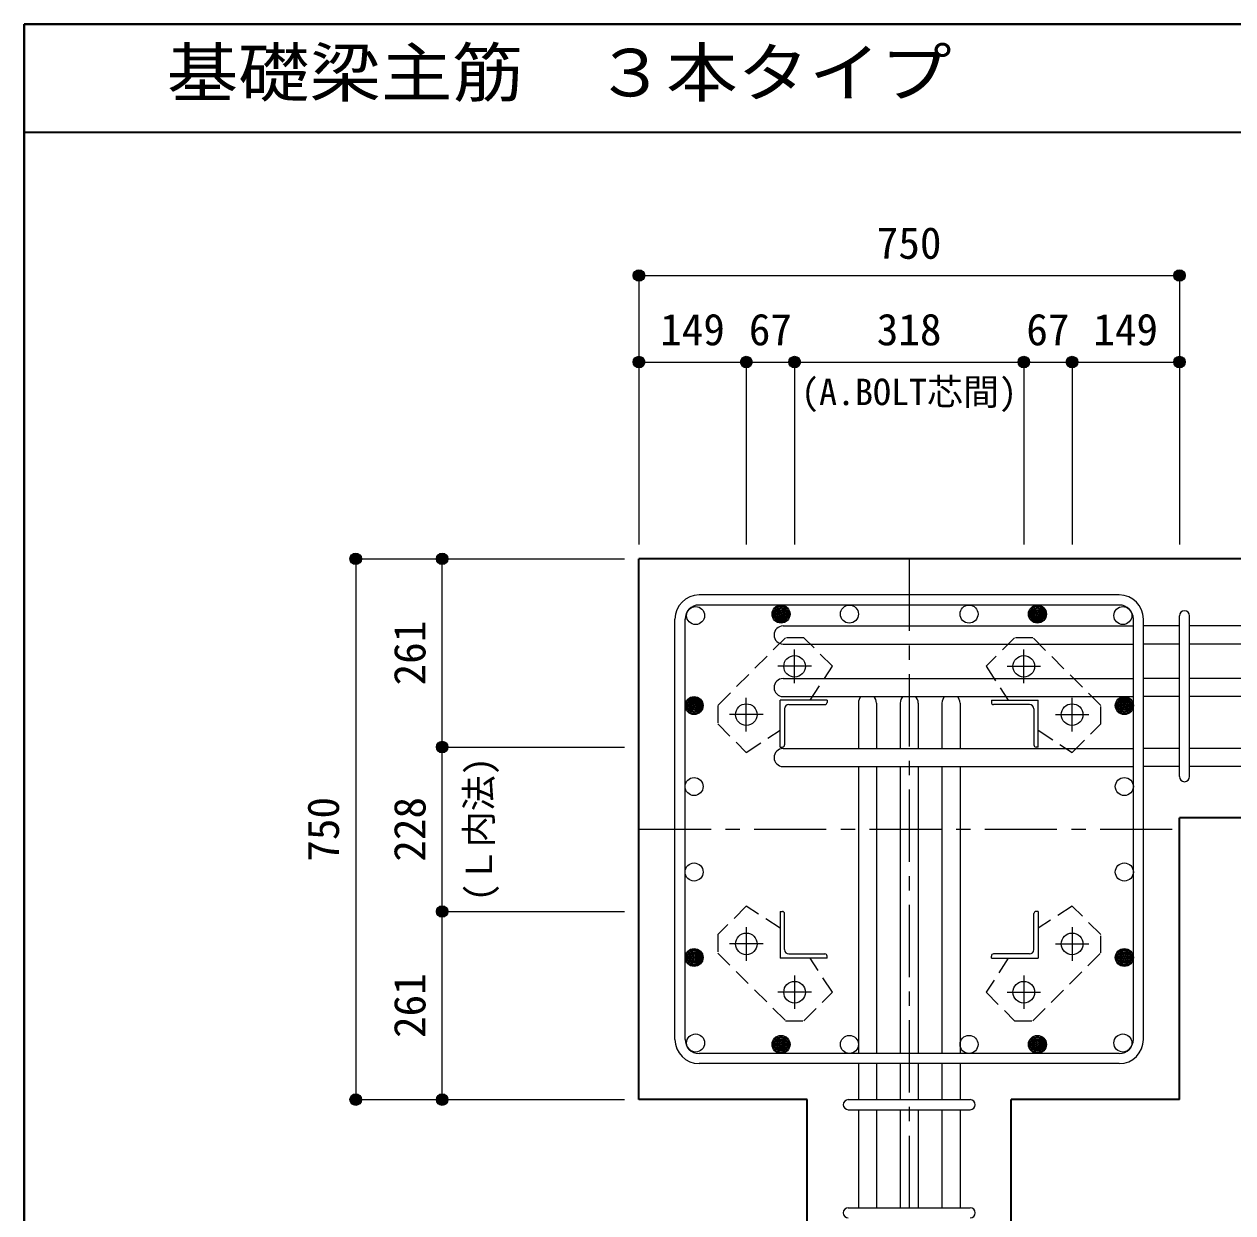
# Model space of a CAD drawing. Units: millimetres at full size, sheet at 1:20. Extents: x -3982 to 3969, y -2797 to 2801.
# Drawn here: x -3982 to -2305, y 1152 to 2801 of the extents above; entities that cross this region are included whole.
import ezdxf
from ezdxf.enums import TextEntityAlignment as Align

# ---------------------------------------------------------------- set-up
doc = ezdxf.new("R2010")
doc.units = ezdxf.units.MM
doc.header["$LTSCALE"] = 20
doc.header["$PDMODE"] = 32
doc.header["$PDSIZE"] = 12
doc.linetypes.add('CHAIN1', pattern=[8, 5, -1, 1, -1])
doc.linetypes.add('DASHED1', pattern=[1.8, 1.2, -0.6])
for name, color, linetype, lineweight in [('6-1_躯体線', 2, 'Continuous', 35), ('6-2_A.Bolt_', 4, 'Continuous', 9), ('6-3_柱型主筋', 4, 'Continuous', 9), ('6-4_フープ', 7, 'Continuous', 18), ('6-5_梁主筋', 7, 'Continuous', 18), ('6-6_S.T.P.', 7, 'Continuous', 18), ('6-7_文字', 7, 'Continuous', 18), ('6-9', 4, 'DASHED1', 9), ('6-D_寸法', 4, 'Continuous', 9), ('F-0_枠', 6, 'Continuous', 40)]:
    doc.layers.add(name, color=color, linetype=linetype, lineweight=lineweight)
doc.styles.add('ＭＳ ゴシック', font='')
doc.styles.get('ＭＳ ゴシック').set_extended_font_data('MS Gothic')

msp = doc.modelspace()

# ---------------------------------------------------------------- linework, layer by layer
at = {"layer": '6-1_躯体線'}
for p, q in [((-3128.87, 1309.12), (-3128.87, 2059.12)), ((-1978.87, 2059.12), (-3128.87, 2059.12)), ((-2378.87, 1309.12), (-2378.87, 1700.12)), ((-1978.87, 1700.12), (-2378.87, 1700.12)), ((-2895.37, 1309.12), (-3128.87, 1309.12)), ((-2895.37, 909.12), (-2895.37, 1309.12)), ((-2612.37, 909.12), (-2612.37, 1309.12)), ((-2378.87, 1309.12), (-2612.37, 1309.12))]:
    msp.add_line(p, q, dxfattribs=at)
at = {"layer": '6-2_A.Bolt_', "linetype": 'CHAIN1'}
for p, q in [((-2912.87, 1886.92), (-2912.87, 1933.42)), ((-2594.87, 1886.92), (-2594.87, 1933.42)), ((-2889.67, 1910.12), (-2936.17, 1910.12)), ((-2618.07, 1910.12), (-2571.57, 1910.12)), ((-2979.87, 1819.92), (-2979.87, 1866.42)), ((-2527.87, 1819.92), (-2527.87, 1866.43)), ((-2956.67, 1843.12), (-3003.17, 1843.12)), ((-2551.07, 1843.12), (-2504.57, 1843.12)), ((-2979.87, 1548.32), (-2979.87, 1501.82)), ((-2527.87, 1548.32), (-2527.87, 1501.82)), ((-2956.67, 1525.12), (-3003.17, 1525.12)), ((-2551.07, 1525.12), (-2504.57, 1525.12)), ((-2912.87, 1481.32), (-2912.87, 1434.82)), ((-2594.87, 1481.32), (-2594.87, 1434.82)), ((-2889.67, 1458.12), (-2936.17, 1458.12)), ((-2618.07, 1458.12), (-2571.57, 1458.12))]:
    msp.add_line(p, q, dxfattribs=at)
at = {"layer": '6-2_A.Bolt_'}
for p, q in [((-2932.87, 1798.12), (-2932.87, 1863.12)), ((-2867.87, 1863.12), (-2932.87, 1863.12)), ((-2867.87, 1863.12), (-2867.87, 1860.12)), ((-2639.87, 1863.12), (-2639.87, 1860.12)), ((-2639.87, 1863.12), (-2574.87, 1863.12)), ((-2574.87, 1798.12), (-2574.87, 1863.12)), ((-2926.87, 1851.12), (-2926.87, 1801.12)), ((-2920.87, 1857.12), (-2870.87, 1857.12)), ((-2586.87, 1857.12), (-2636.87, 1857.12)), ((-2580.87, 1851.12), (-2580.87, 1801.12)), ((-2932.87, 1798.12), (-2929.87, 1798.12)), ((-2574.87, 1798.12), (-2577.87, 1798.12)), ((-2932.87, 1570.12), (-2929.87, 1570.12)), ((-2932.87, 1570.12), (-2932.87, 1505.12)), ((-2926.87, 1517.12), (-2926.87, 1567.12)), ((-2580.87, 1517.12), (-2580.87, 1567.12)), ((-2574.87, 1570.12), (-2577.87, 1570.12)), ((-2574.87, 1570.12), (-2574.87, 1505.12)), ((-2920.87, 1511.12), (-2870.87, 1511.12)), ((-2586.87, 1511.12), (-2636.87, 1511.12)), ((-2867.87, 1505.12), (-2932.87, 1505.12)), ((-2867.87, 1505.12), (-2867.87, 1508.12)), ((-2639.87, 1505.12), (-2639.87, 1508.12)), ((-2639.87, 1505.12), (-2574.87, 1505.12))]:
    msp.add_line(p, q, dxfattribs=at)
at = {"layer": '6-2_A.Bolt_', "color": 3, "lineweight": 25}
for centre in [(-2912.87, 1910.12), (-2594.87, 1910.12), (-2979.87, 1843.12), (-2527.87, 1843.12), (-2979.87, 1525.12), (-2527.87, 1525.12), (-2912.87, 1458.12), (-2594.87, 1458.12)]:
    msp.add_circle(centre, 15, dxfattribs=at)
at = {"layer": '6-2_A.Bolt_'}
for centre, radius, start, end in [((-2920.87, 1851.12), 6, 90, 180), ((-2870.87, 1860.12), 3, 270, 0), ((-2636.87, 1860.12), 3, 180, 270), ((-2586.87, 1851.12), 6, 0, 90), ((-2929.87, 1801.12), 3, 270, 0), ((-2577.87, 1801.12), 3, 180, 270), ((-2929.87, 1567.12), 3, 0, 90), ((-2577.87, 1567.12), 3, 90, 180), ((-2920.87, 1517.12), 6, 180, 270), ((-2870.87, 1508.12), 3, 0, 90), ((-2636.87, 1508.12), 3, 90, 180), ((-2586.87, 1517.12), 6, 270, 0)]:
    msp.add_arc(centre, radius, start, end, dxfattribs=at)
at = {"layer": '6-3_柱型主筋', "color": 3, "lineweight": 25}
for centre in [(-3050.32, 1980.57), (-2836.87, 1982.62), (-2670.87, 1982.62), (-2457.42, 1980.57), (-3052.37, 1743.41), (-2455.37, 1743.41), (-3052.37, 1624.83), (-2455.37, 1624.83), (-3050.32, 1387.67), (-2836.87, 1385.62), (-2670.87, 1385.62), (-2457.42, 1387.67)]:
    msp.add_circle(centre, 12.5, dxfattribs=at)
at = {"layer": '6-3_柱型主筋'}
for centre, radius in [((-2931.74, 1982.62), 12.5), ((-2931.74, 1982.62), 11), ((-2931.74, 1982.62), 9.5), ((-2931.74, 1982.62), 8), ((-2931.74, 1982.62), 6.5), ((-2931.74, 1982.62), 5), ((-2931.74, 1982.62), 3.5), ((-2931.74, 1982.62), 2), ((-2931.74, 1982.62), 0.5), ((-2576, 1982.62), 12.5), ((-2576, 1982.62), 11), ((-2576, 1982.62), 9.5), ((-2576, 1982.62), 8), ((-2576, 1982.62), 6.5), ((-2576, 1982.62), 5), ((-2576, 1982.62), 3.5), ((-2576, 1982.62), 2), ((-2576, 1982.62), 0.5), ((-3052.37, 1855.62), 12.5), ((-3052.37, 1855.62), 11), ((-3052.37, 1855.62), 9.5), ((-3052.37, 1855.62), 8), ((-3052.37, 1855.62), 6.5), ((-2455.37, 1855.62), 12.5), ((-2455.37, 1855.62), 11), ((-2455.37, 1855.62), 9.5), ((-2455.37, 1855.62), 8), ((-2455.37, 1855.62), 6.5), ((-3052.37, 1855.62), 5), ((-3052.37, 1855.62), 3.5), ((-3052.37, 1855.62), 2), ((-3052.37, 1855.62), 0.5), ((-2455.37, 1855.62), 5), ((-2455.37, 1855.62), 3.5), ((-2455.37, 1855.62), 2), ((-2455.37, 1855.62), 0.5), ((-3052.37, 1506.25), 12.5), ((-3052.37, 1506.25), 11), ((-3052.37, 1506.25), 9.5), ((-3052.37, 1506.25), 8), ((-3052.37, 1506.25), 6.5), ((-3052.37, 1506.25), 5), ((-3052.37, 1506.25), 3.5), ((-2455.37, 1506.25), 12.5), ((-2455.37, 1506.25), 11), ((-2455.37, 1506.25), 9.5), ((-2455.37, 1506.25), 8), ((-2455.37, 1506.25), 6.5), ((-2455.37, 1506.25), 5), ((-2455.37, 1506.25), 3.5), ((-3052.37, 1506.25), 2), ((-3052.37, 1506.25), 0.5), ((-2455.37, 1506.25), 2), ((-2455.37, 1506.25), 0.5), ((-2931.74, 1385.62), 12.5), ((-2931.74, 1385.62), 11), ((-2931.74, 1385.62), 9.5), ((-2931.74, 1385.62), 8), ((-2931.74, 1385.62), 6.5), ((-2576, 1385.62), 12.5), ((-2576, 1385.62), 11), ((-2576, 1385.62), 9.5), ((-2576, 1385.62), 8), ((-2576, 1385.62), 6.5), ((-2931.74, 1385.62), 5), ((-2931.74, 1385.62), 3.5), ((-2931.74, 1385.62), 2), ((-2931.74, 1385.62), 0.5), ((-2576, 1385.62), 5), ((-2576, 1385.62), 3.5), ((-2576, 1385.62), 2), ((-2576, 1385.62), 0.5)]:
    msp.add_circle(centre, radius, dxfattribs=at)
at = {"layer": '6-4_フープ'}
for p, q in [((-2462.37, 2009.12), (-3045.37, 2009.12)), ((-2462.37, 1995.12), (-3045.37, 1995.12)), ((-3078.87, 1392.62), (-3078.87, 1975.62)), ((-3064.87, 1392.62), (-3064.87, 1975.62)), ((-2442.87, 1392.62), (-2442.87, 1975.62)), ((-2428.87, 1392.62), (-2428.87, 1975.62)), ((-2462.37, 1373.12), (-3045.37, 1373.12)), ((-2462.37, 1359.12), (-3045.37, 1359.12))]:
    msp.add_line(p, q, dxfattribs=at)
for centre, radius, start, end in [((-3045.37, 1975.62), 33.5, 90, 180), ((-2462.37, 1975.62), 33.5, 0, 90), ((-3045.37, 1975.62), 19.5, 90, 180), ((-2462.37, 1975.62), 19.5, 0, 90), ((-3045.37, 1392.62), 33.5, 180, 270), ((-3045.37, 1392.62), 19.5, 180, 270), ((-2462.37, 1392.62), 33.5, 270, 0), ((-2462.37, 1392.62), 19.5, 270, 0)]:
    msp.add_arc(centre, radius, start, end, dxfattribs=at)
at = {"layer": '6-5_梁主筋'}
for p, q in [((-2928.87, 1966.07), (-2442.87, 1966.07)), ((-2378.87, 1966.07), (-2428.87, 1966.07)), ((-2228.87, 1966.07), (-2364.87, 1966.07)), ((-2928.87, 1941.07), (-2442.87, 1941.07)), ((-2378.87, 1941.07), (-2428.87, 1941.07)), ((-2228.87, 1941.07), (-2364.87, 1941.07)), ((-2928.87, 1893.12), (-2442.87, 1893.12)), ((-2378.87, 1893.12), (-2428.87, 1893.12)), ((-2228.87, 1893.12), (-2364.87, 1893.12)), ((-2928.87, 1868.12), (-2442.87, 1868.12)), ((-2378.87, 1868.12), (-2428.87, 1868.12)), ((-2228.87, 1868.12), (-2364.87, 1868.12)), ((-2824.37, 1859.11), (-2824.37, 1796.12)), ((-2799.37, 1859.11), (-2799.37, 1796.12)), ((-2766.37, 1859.11), (-2766.37, 1796.12)), ((-2741.37, 1859.11), (-2741.37, 1796.12)), ((-2708.37, 1859.11), (-2708.37, 1796.12)), ((-2683.37, 1859.11), (-2683.37, 1796.12)), ((-2928.87, 1796.12), (-2442.87, 1796.12)), ((-2378.87, 1796.12), (-2428.87, 1796.12)), ((-2228.87, 1796.12), (-2364.87, 1796.12)), ((-2928.87, 1771.12), (-2442.87, 1771.12)), ((-2824.37, 1771.12), (-2824.37, 1373.12)), ((-2799.37, 1771.12), (-2799.37, 1373.12)), ((-2766.37, 1771.12), (-2766.37, 1373.12)), ((-2741.37, 1771.12), (-2741.37, 1373.12)), ((-2708.37, 1771.12), (-2708.37, 1373.12)), ((-2683.37, 1771.12), (-2683.37, 1373.12)), ((-2378.87, 1771.12), (-2428.87, 1771.12)), ((-2228.87, 1771.12), (-2364.87, 1771.12)), ((-2824.37, 1359.12), (-2824.37, 1309.12)), ((-2799.37, 1359.12), (-2799.37, 1309.12)), ((-2766.37, 1359.12), (-2766.37, 1309.12)), ((-2741.37, 1359.12), (-2741.37, 1309.12)), ((-2708.37, 1359.12), (-2708.37, 1309.12)), ((-2683.37, 1359.12), (-2683.37, 1309.12)), ((-2824.37, 1295.12), (-2824.37, 1159.12)), ((-2799.37, 1295.12), (-2799.37, 1159.12)), ((-2766.37, 1295.12), (-2766.37, 1159.12)), ((-2741.37, 1295.12), (-2741.37, 1159.12)), ((-2708.37, 1295.12), (-2708.37, 1159.12)), ((-2683.37, 1295.12), (-2683.37, 1159.12))]:
    msp.add_line(p, q, dxfattribs=at)
for centre, start, end in [((-2928.87, 1953.57), 90, 180), ((-2928.87, 1953.57), 180, 270), ((-2928.87, 1880.62), 90, 180), ((-2928.87, 1880.62), 180, 270), ((-2811.87, 1859.11), 133.8802, 180), ((-2811.87, 1859.11), 0, 46.1198), ((-2753.87, 1859.11), 133.8802, 180), ((-2753.87, 1859.11), 0, 46.1198), ((-2695.87, 1859.11), 133.8802, 180), ((-2695.87, 1859.11), 0, 46.1198), ((-2928.87, 1783.62), 90, 180), ((-2928.87, 1783.62), 180, 270)]:
    msp.add_arc(centre, 12.5, start, end, dxfattribs=at)
at = {"layer": '6-6_S.T.P.'}
for p, q in [((-2378.87, 1757.12), (-2378.87, 1980.07)), ((-2378.87, 1757.12), (-2378.87, 1979.68)), ((-2378.87, 1757.12), (-2378.87, 1979.68)), ((-2378.87, 1757.12), (-2378.87, 1979.68)), ((-2364.87, 1757.12), (-2364.87, 1980.07)), ((-2364.87, 1757.12), (-2364.87, 1979.68)), ((-2364.87, 1757.12), (-2364.87, 1979.68)), ((-2364.87, 1757.12), (-2364.87, 1979.68)), ((-2838.37, 1309.12), (-2669.37, 1309.12)), ((-2838.37, 1295.12), (-2669.37, 1295.12)), ((-2838.37, 1159.12), (-2669.37, 1159.12))]:
    msp.add_line(p, q, dxfattribs=at)
for centre, start, end in [((-2371.87, 1980.07), 0, 180), ((-2371.87, 1980.07), 0, 180), ((-2371.87, 1980.07), 0, 180), ((-2371.87, 1980.07), 0, 180), ((-2371.87, 1757.12), 180, 0), ((-2371.87, 1757.12), 180, 0), ((-2371.87, 1757.12), 180, 0), ((-2371.87, 1757.12), 180, 0), ((-2838.37, 1302.12), 90, 270), ((-2838.37, 1302.12), 90, 270), ((-2838.37, 1302.12), 90, 270), ((-2838.37, 1302.12), 90, 270), ((-2669.37, 1302.12), 270, 90), ((-2669.37, 1302.12), 270, 90), ((-2669.37, 1302.12), 270, 90), ((-2669.37, 1302.12), 270, 90), ((-2838.37, 1152.12), 90, 270), ((-2669.37, 1152.12), 270, 90)]:
    msp.add_arc(centre, 7, start, end, dxfattribs=at)
at = {"layer": '6-9'}
for p, q in [((-2925.57, 1949.82), (-3019.57, 1855.72)), ((-2900.07, 1949.82), (-2925.57, 1949.82)), ((-2860.47, 1910.22), (-2900.07, 1949.82)), ((-2607.67, 1949.82), (-2647.27, 1910.22)), ((-2582.27, 1949.82), (-2607.67, 1949.82)), ((-2488.17, 1855.82), (-2582.27, 1949.82)), ((-2891.25, 1863.12), (-2860.47, 1910.22)), ((-2647.27, 1910.22), (-2616.49, 1863.12)), ((-3019.57, 1855.72), (-3019.57, 1830.32)), ((-2488.17, 1830.32), (-2488.17, 1855.82)), ((-3019.57, 1830.32), (-2979.97, 1790.72)), ((-2527.77, 1790.72), (-2488.17, 1830.32)), ((-2979.97, 1790.72), (-2932.87, 1821.5)), ((-2574.87, 1821.5), (-2527.77, 1790.72)), ((-2979.97, 1577.52), (-3019.57, 1537.92)), ((-2932.87, 1546.74), (-2979.97, 1577.52)), ((-2527.77, 1577.52), (-2574.87, 1546.75)), ((-2488.17, 1537.92), (-2527.77, 1577.52)), ((-3019.57, 1537.92), (-3019.57, 1512.42)), ((-2488.17, 1512.52), (-2488.17, 1537.92)), ((-3019.57, 1512.42), (-2925.47, 1418.42)), ((-2582.17, 1418.42), (-2488.17, 1512.52)), ((-2860.47, 1458.02), (-2891.25, 1505.12)), ((-2616.49, 1505.12), (-2647.27, 1458.02)), ((-2900.07, 1418.42), (-2860.47, 1458.02)), ((-2647.27, 1458.02), (-2607.67, 1418.42)), ((-2925.47, 1418.42), (-2900.07, 1418.42)), ((-2607.67, 1418.42), (-2582.17, 1418.42))]:
    msp.add_line(p, q, dxfattribs=at)
at = {"layer": '6-D_寸法'}
for p, q in [((-3128.87, 2452.15), (-2378.87, 2452.15)), ((-2378.87, 2452.15), (-2378.87, 2332.15)), ((-3128.87, 2332.15), (-2979.87, 2332.15)), ((-2979.87, 2332.15), (-2979.87, 2079.12)), ((-2979.87, 2332.15), (-2912.87, 2332.15)), ((-2912.87, 2332.15), (-2912.87, 2079.12)), ((-2912.87, 2332.15), (-2594.87, 2332.15)), ((-2594.87, 2332.15), (-2594.87, 2079.12)), ((-2594.87, 2332.15), (-2527.87, 2332.15)), ((-2527.87, 2332.15), (-2527.87, 2079.12)), ((-2527.87, 2332.15), (-2378.87, 2332.15)), ((-2378.87, 2332.15), (-2378.87, 2079.12)), ((-3521.89, 2059.12), (-3401.89, 2059.12)), ((-3521.89, 2059.12), (-3521.89, 1309.12)), ((-3401.89, 2059.12), (-3148.87, 2059.12)), ((-3401.89, 1798.12), (-3401.89, 2059.12)), ((-3401.89, 1798.12), (-3148.87, 1798.12)), ((-3401.89, 1570.12), (-3401.89, 1798.12)), ((-3401.89, 1570.12), (-3148.87, 1570.12)), ((-3401.89, 1309.12), (-3401.89, 1570.12))]:
    msp.add_line(p, q, dxfattribs=at)
at = {"layer": '6-D_寸法', "linetype": 'CHAIN1'}
for p, q in [((-2753.87, 2059.12), (-2753.87, 909.12)), ((-3128.87, 1684.12), (-2378.87, 1684.12))]:
    msp.add_line(p, q, dxfattribs=at)
at = {"layer": '6-D_寸法'}
for points in [[(-3128.87, 2452.15), (-3128.87, 2332.15), (-3128.87, 2079.12)], [(-3521.89, 1309.12), (-3401.89, 1309.12), (-3148.87, 1309.12)]]:
    msp.add_lwpolyline(points, dxfattribs=at)
for centre, radius in [((-3128.87, 2452.15), 8), ((-3128.87, 2452.15), 7.2), ((-3128.87, 2452.15), 6.4), ((-3128.87, 2452.15), 5.6), ((-3128.87, 2452.15), 4.8), ((-3128.87, 2452.15), 4), ((-3128.87, 2452.15), 3.2), ((-3128.87, 2452.15), 2.4), ((-3128.87, 2452.15), 1.6), ((-3128.87, 2452.15), 0.8), ((-2378.87, 2452.15), 8), ((-2378.87, 2452.15), 7.2), ((-2378.87, 2452.15), 6.4), ((-2378.87, 2452.15), 5.6), ((-2378.87, 2452.15), 4.8), ((-2378.87, 2452.15), 4), ((-2378.87, 2452.15), 3.2), ((-2378.87, 2452.15), 2.4), ((-2378.87, 2452.15), 1.6), ((-2378.87, 2452.15), 0.8), ((-3128.87, 2332.15), 8), ((-3128.87, 2332.15), 7.2), ((-3128.87, 2332.15), 6.4), ((-3128.87, 2332.15), 5.6), ((-3128.87, 2332.15), 4.8), ((-3128.87, 2332.15), 4), ((-3128.87, 2332.15), 3.2), ((-3128.87, 2332.15), 2.4), ((-3128.87, 2332.15), 1.6), ((-3128.87, 2332.15), 0.8), ((-2979.87, 2332.15), 8), ((-2979.87, 2332.15), 7.2), ((-2979.87, 2332.15), 6.4), ((-2979.87, 2332.15), 5.6), ((-2979.87, 2332.15), 4.8), ((-2979.87, 2332.15), 4), ((-2979.87, 2332.15), 3.2), ((-2979.87, 2332.15), 2.4), ((-2979.87, 2332.15), 1.6), ((-2979.87, 2332.15), 0.8), ((-2912.87, 2332.15), 8), ((-2912.87, 2332.15), 7.2), ((-2912.87, 2332.15), 6.4), ((-2912.87, 2332.15), 5.6), ((-2912.87, 2332.15), 4.8), ((-2912.87, 2332.15), 4), ((-2912.87, 2332.15), 3.2), ((-2912.87, 2332.15), 2.4), ((-2912.87, 2332.15), 1.6), ((-2912.87, 2332.15), 0.8), ((-2594.87, 2332.15), 8), ((-2594.87, 2332.15), 7.2), ((-2594.87, 2332.15), 6.4), ((-2594.87, 2332.15), 5.6), ((-2594.87, 2332.15), 4.8), ((-2594.87, 2332.15), 4), ((-2594.87, 2332.15), 3.2), ((-2594.87, 2332.15), 2.4), ((-2594.87, 2332.15), 1.6), ((-2594.87, 2332.15), 0.8), ((-2527.87, 2332.15), 8), ((-2527.87, 2332.15), 7.2), ((-2527.87, 2332.15), 6.4), ((-2527.87, 2332.15), 5.6), ((-2527.87, 2332.15), 4.8), ((-2527.87, 2332.15), 4), ((-2527.87, 2332.15), 3.2), ((-2527.87, 2332.15), 2.4), ((-2527.87, 2332.15), 1.6), ((-2527.87, 2332.15), 0.8), ((-2378.87, 2332.15), 8), ((-2378.87, 2332.15), 7.2), ((-2378.87, 2332.15), 6.4), ((-2378.87, 2332.15), 5.6), ((-2378.87, 2332.15), 4.8), ((-2378.87, 2332.15), 4), ((-2378.87, 2332.15), 3.2), ((-2378.87, 2332.15), 2.4), ((-2378.87, 2332.15), 1.6), ((-2378.87, 2332.15), 0.8), ((-3521.89, 2059.12), 8), ((-3521.89, 2059.12), 7.2), ((-3521.89, 2059.12), 6.4), ((-3521.89, 2059.12), 5.6), ((-3521.89, 2059.12), 4.8), ((-3521.89, 2059.12), 4), ((-3401.89, 2059.12), 8), ((-3401.89, 2059.12), 7.2), ((-3401.89, 2059.12), 6.4), ((-3401.89, 2059.12), 5.6), ((-3401.89, 2059.12), 4.8), ((-3401.89, 2059.12), 4), ((-3521.89, 2059.12), 3.2), ((-3521.89, 2059.12), 2.4), ((-3521.89, 2059.12), 1.6), ((-3521.89, 2059.12), 0.8), ((-3401.89, 2059.12), 3.2), ((-3401.89, 2059.12), 2.4), ((-3401.89, 2059.12), 1.6), ((-3401.89, 2059.12), 0.8), ((-3401.89, 1798.12), 8), ((-3401.89, 1798.12), 7.2), ((-3401.89, 1798.12), 6.4), ((-3401.89, 1798.12), 5.6), ((-3401.89, 1798.12), 4.8), ((-3401.89, 1798.12), 4), ((-3401.89, 1798.12), 3.2), ((-3401.89, 1798.12), 2.4), ((-3401.89, 1798.12), 1.6), ((-3401.89, 1798.12), 0.8), ((-3401.89, 1570.12), 8), ((-3401.89, 1570.12), 7.2), ((-3401.89, 1570.12), 6.4), ((-3401.89, 1570.12), 5.6), ((-3401.89, 1570.12), 4.8), ((-3401.89, 1570.12), 4), ((-3401.89, 1570.12), 3.2), ((-3401.89, 1570.12), 2.4), ((-3401.89, 1570.12), 1.6), ((-3401.89, 1570.12), 0.8), ((-3521.89, 1309.12), 8), ((-3521.89, 1309.12), 7.2), ((-3521.89, 1309.12), 6.4), ((-3521.89, 1309.12), 5.6), ((-3521.89, 1309.12), 4.8), ((-3521.89, 1309.12), 4), ((-3521.89, 1309.12), 3.2), ((-3521.89, 1309.12), 2.4), ((-3521.89, 1309.12), 1.6), ((-3521.89, 1309.12), 0.8), ((-3401.89, 1309.12), 8), ((-3401.89, 1309.12), 7.2), ((-3401.89, 1309.12), 6.4), ((-3401.89, 1309.12), 5.6), ((-3401.89, 1309.12), 4.8), ((-3401.89, 1309.12), 4), ((-3401.89, 1309.12), 3.2), ((-3401.89, 1309.12), 2.4), ((-3401.89, 1309.12), 1.6), ((-3401.89, 1309.12), 0.8)]:
    msp.add_circle(centre, radius, dxfattribs=at)
at = {"layer": '6-D_寸法', "color": 7}
for p in [(-3128.87, 2452.15), (-2378.87, 2452.15), (-3128.87, 2332.15), (-2979.87, 2332.15), (-2912.87, 2332.15), (-2594.87, 2332.15), (-2527.87, 2332.15), (-2378.87, 2332.15), (-3521.89, 2059.12), (-3401.89, 2059.12), (-3401.89, 1798.12), (-3401.89, 1570.12), (-3521.89, 1309.12), (-3401.89, 1309.12)]:
    msp.add_point(p, dxfattribs=at)
at = {"layer": 'F-0_枠'}
for q in [(3969.4, 2800.77), (-3981.92, -2796.83)]:
    msp.add_line((-3981.92, 2800.77), q, dxfattribs=at)
at = {"layer": 'F-0_枠', "color": 2, "lineweight": 35}
msp.add_line((-3981.92, 2650.77), (2482.4, 2650.77), dxfattribs=at)

# ---------------------------------------------------------------- texts
at = {"layer": '6-7_文字', "color": 2, "style": 'ＭＳ ゴシック', "width": 1.1}
msp.add_text('\u3000\u3000基礎梁主筋\u3000３本タイプ', height=65.98, dxfattribs=at).set_placement((-3981.92, 2680.77), align=Align.BOTTOM_LEFT)
at = {"layer": '6-D_寸法', "style": 'ＭＳ ゴシック'}
for s, height, p in [('750', 43.99, (-2798.87, 2462.15)), ('149', 43.99, (-3099.37, 2342.15)), ('67', 43.99, (-2976.37, 2342.15)), ('318', 43.99, (-2798.87, 2342.15)), ('67', 43.99, (-2591.37, 2342.15)), ('149', 43.99, (-2498.37, 2342.15)), ('(A.BOLT芯間)', 36.66, (-2903.87, 2261.42))]:
    msp.add_text(s, height=height, dxfattribs=at).set_placement(p, align=Align.BOTTOM_LEFT)
for s, height, p in [('261', 43.99, (-3411.89, 1883.62)), ('(Ｌ内法)', 36.66, (-3321.68, 1584.12)), ('750', 43.99, (-3531.89, 1639.12)), ('228', 43.99, (-3411.89, 1639.12)), ('261', 43.99, (-3411.89, 1394.62))]:
    msp.add_text(s, height=height, rotation=90, dxfattribs=at).set_placement(p, align=Align.BOTTOM_LEFT)

doc.saveas('drawing.dxf')
